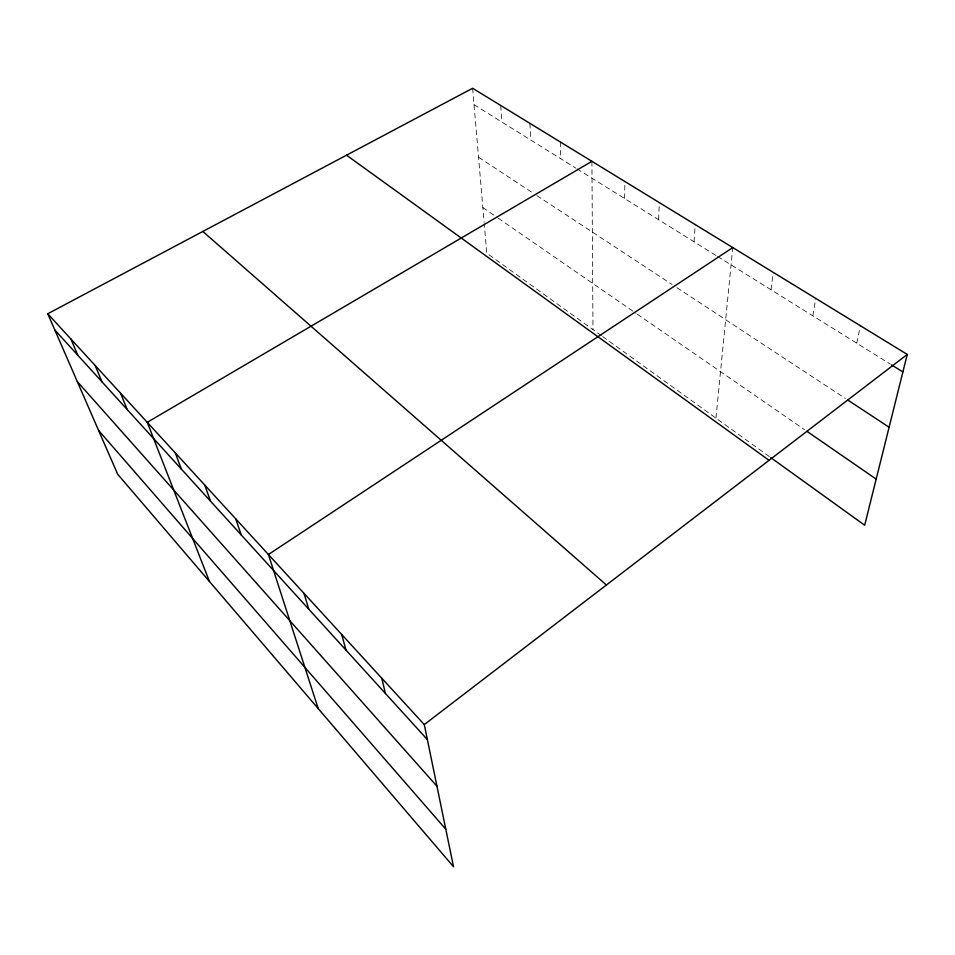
<?xml version="1.0" encoding="UTF-8"?>
<svg xmlns="http://www.w3.org/2000/svg" width="955" height="955" viewBox="0 0 955 955"><rect width="100%" height="100%" fill="white"/><g stroke="black" fill="none" stroke-linecap="round" stroke-linejoin="round"><path stroke-width="0.72" stroke-dasharray="4.78 3.58" d="M624.606 198.521L624.904 181.522M658.58 219.698L659.308 202.591M694.034 241.794L695.228 224.592M715.94 418.147L732.772 247.584M770.995 289.759L773.275 272.39M812.836 315.83L815.749 298.402M856.754 343.203L860.36 325.727M474.038 104.692L575.769 168.092M577.023 168.868L716.25 255.642M717.491 256.406L890.418 364.189M478.551 157.217L533.296 193.232M536.925 195.608L672.045 284.471M676.904 287.658L845.354 398.438M482.872 207.581L497.042 217.358M498.224 218.182L636.042 313.336M637.248 314.159L804.54 429.666M601.447 335.718L486.775 253.171L484.257 223.757M602.665 336.59L769.575 456.753M472.63 88.266L484.125 222.288M500.707 105.456L501.829 122.001M529.906 123.338L530.717 140.003M560.287 141.949L560.752 158.733M591.921 161.323L592.983 329.63"/><path stroke-width="1.43" d="M47.75 313.753L424.283 724.582L453.518 866.734L117.668 474.217L47.75 313.753L472.63 88.266L907.25 354.436L864.681 525.226L770.745 457.6M424.283 724.582L907.25 354.436M732.772 247.584L268.415 554.521L318.218 708.61M591.921 161.323L147.261 422.325L209.455 581.5M891.66 364.965L902.881 371.949M847.789 400.038L889.105 427.219M806.951 431.326L876.165 479.112M346.534 155.188L769.073 460.334M202.842 231.444L606.401 584.997M54.829 329.988L427.363 739.576M77.295 381.57L436.96 786.252M98.592 430.442L445.806 829.227M70.921 339.037L77.856 355.308M95.178 365.502L101.946 381.797M120.593 393.233L127.182 409.54M175.266 452.885L181.39 469.144M204.716 485.009L210.554 501.208M235.718 518.851L241.245 534.955M304.012 593.353L308.752 609.171M341.723 634.502L345.985 650.104M381.737 678.157L385.45 693.497"/></g></svg>
